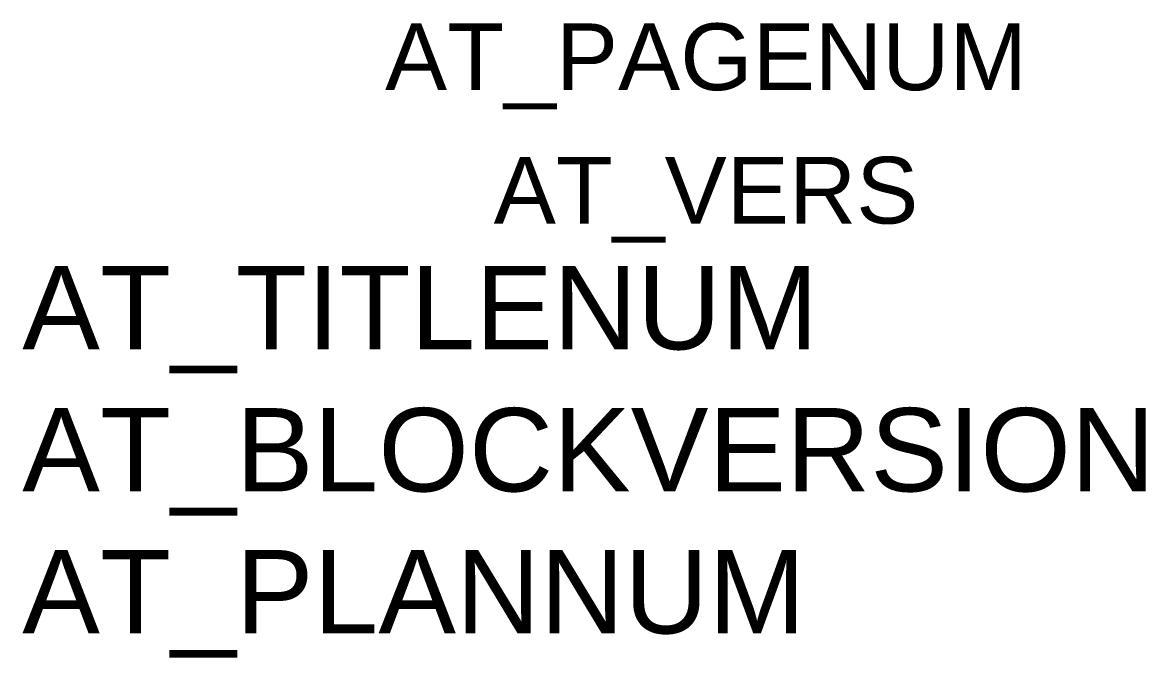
# Model space of a CAD drawing. Header units: millimetres. Extents: x -20.5 to 13.2, y -18 to 1.
import ezdxf
from ezdxf.enums import TextEntityAlignment as Align

# ---------------------------------------------------------------- set-up
doc = ezdxf.new("R2010")
doc.units = ezdxf.units.MM
doc.header["$MEASUREMENT"] = 0
doc.styles.add('TBM', font='arial.ttf')

msp = doc.modelspace()

# ---------------------------------------------------------------- texts
at = {"color": 7, "style": 'TBM'}
for tag, text, p in [('AT_PAGENUM', '1', (0, 0)), ('AT_VERS', '01', (0, -4))]:
    msp.add_attdef(tag, text=text, height=2, dxfattribs=at).set_placement(p, align=Align.MIDDLE_CENTER)
for tag, text, flags, p in [('AT_TITLENUM', '', 1, (-20.5, -7.523)), ('AT_BLOCKVERSION', '1', 3, (-20.5, -11.783)), ('AT_PLANNUM', '', 3, (-20.5, -16.042))]:
    msp.add_attdef(tag, text=text, height=2.5, dxfattribs=dict(at, flags=flags)).set_placement(p, align=Align.MIDDLE_LEFT)

doc.saveas('drawing.dxf')
